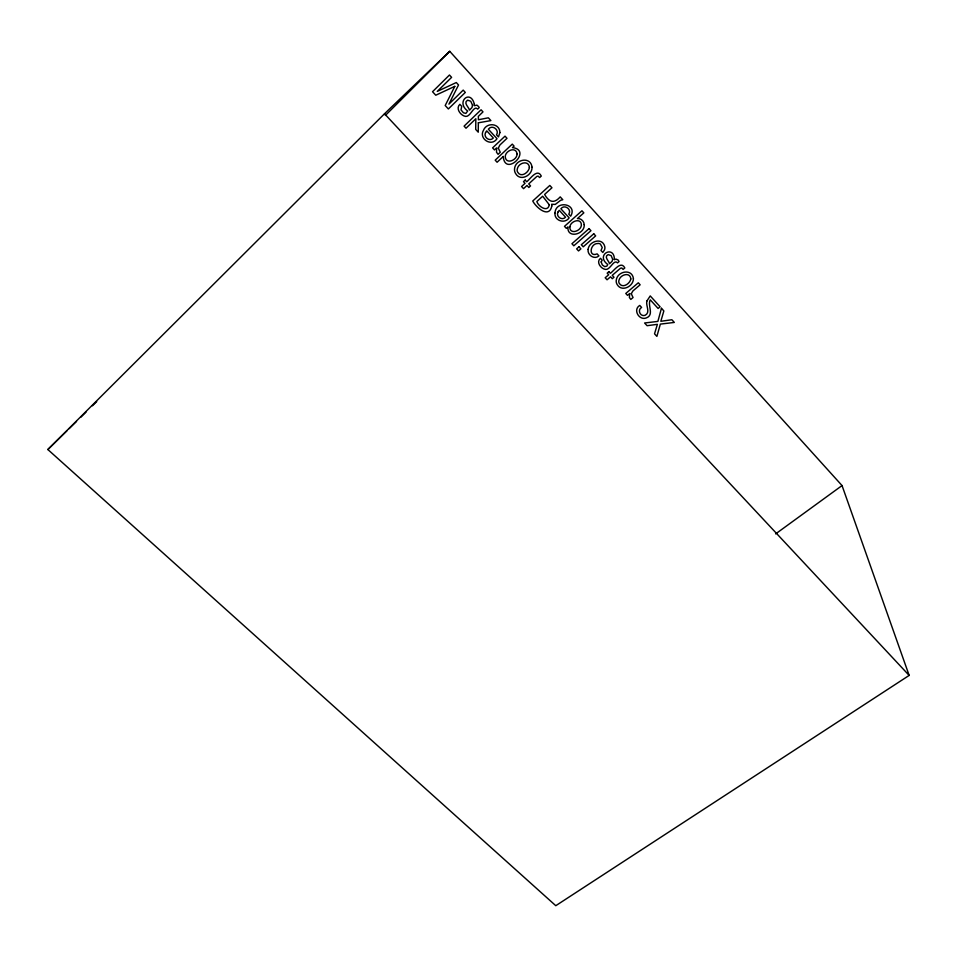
<?xml version="1.0" encoding="UTF-8"?>
<svg xmlns="http://www.w3.org/2000/svg" width="957" height="957" viewBox="0 0 957 957"><rect width="100%" height="100%" fill="white"/><g stroke="black" fill="none" stroke-linecap="round" stroke-linejoin="round"><path stroke-width="1.44" d="M47.85 449.527L384.511 113.763L449.73 51.307L842.04 485.57L909.15 675.415L555.79 905.693L47.85 449.527L66.966 430.782M385.36 115.45L449.73 51.307M69.083 428.7L76.524 421.415M80.771 417.252L86.082 412.036M92.446 405.792L96.705 401.629M775.625 533.898L842.04 485.57M384.511 113.763L909.15 675.415M498.298 148.144L500.272 152.247L498.083 154.316L496.516 152.259L496.611 147.904L494.47 149.926L492.604 147.88L505.021 136.145L506.995 138.31L499.841 145.069L498.298 148.144M478.344 122.795L478.249 132.186L475.701 129.41L475.844 118.764L466.011 128.226L464.097 126.133L481.072 109.78L482.986 111.897L478.321 116.383L478.404 119.757L488.357 117.807L490.905 120.606L478.344 122.795M555 212.933C553.983 220.6 564.869 224.309 569.152 217.849L560.874 208.77C564.51 203.937 572.035 209.38 568.793 214.153L570.659 216.198C578.04 203.853 555.73 199.678 555 212.933M549.27 204.75C547.99 212.921 538.241 206.473 536.853 201.52L542.679 196.221L549.27 204.75M474.313 104.146L474.289 105.725L476.957 105.114L478.679 106.67L479.218 107.627L477.675 109.11C473.799 104.66 470.724 116.898 465.712 116.419C460.724 115.713 455.305 108.572 459.862 104.313L461.741 106.359L461.011 109.899L463.451 112.782L465.868 113.393L467.686 111.024C455.341 101.825 470.7 88.798 474.313 104.146M588.112 249.406C587.155 254.969 594.429 260.065 598.915 255.866L597.108 253.88C588.208 257.648 590.038 243.401 597.706 243.521A3.457 3.373 -10 0 1 600.422 244.119L602.252 247.552L600.984 250.495L602.802 252.481L604.417 250.004A5.742 5.622 -10.1 0 0 604.74 246.428C602.348 237.013 588.914 241.236 588.112 249.406M601.163 261.943L602.336 264.969L604.752 266.656L606.977 266.046L607.755 264.515C594.787 254.813 614.609 244.346 614.37 259.742L615.853 259.084L618.019 259.933L619.071 261.524L617.516 262.876C613.82 258.737 610.422 269.982 605.602 269.431C600.912 268.905 595.804 262.027 600.446 258.294L602.18 260.196L601.163 261.943M631.285 293.751L633.044 297.543L630.819 299.421L629.383 297.519L629.658 293.524L627.505 295.354L625.77 293.464L638.307 282.793L640.137 284.803L632.912 290.94L631.285 293.751M503.25 156.47C504.925 177.583 532.941 150.141 512.485 147.605L514.088 146.11L512.27 144.124L495.2 160.166L497.102 162.247L503.25 156.47M532.02 167.176C532.499 175.358 520.261 181.914 515.608 173.528A7.094 6.986 64 0 1 514.555 168.863C515.177 159.161 530.788 156.158 532.02 167.176M569.834 226.845C569.499 234.932 580.672 231.343 581.366 225.409C581.784 217.418 570.539 220.804 569.834 226.845M472.531 105.27L471.98 107.531L469.516 110.127C468.751 106.945 462.997 102.842 467.626 100.162L470.748 101.239L472.531 105.27M633.414 278.702C633.438 286.49 621.631 292.399 617.169 284.528A6.866 6.615 -10.5 0 1 616.272 280.15C617.289 271.142 632.254 268.223 633.414 278.702M584.213 224.644C585.026 234.549 566.676 239.047 567.98 226.893L566.329 228.364L564.486 226.354L581.94 210.779L583.83 212.873L577.406 218.591C580.923 218.124 584.093 221.211 584.213 224.644M551.83 205.911C549.162 219.141 535.836 207.179 532.75 201.006L549.82 185.443L551.95 187.775L544.605 194.462C549.258 202.573 554.199 203.721 560.216 196.879L562.812 199.726L560.694 200.276L555.275 204.427L551.603 204.272L551.83 205.911M646.848 301.072C645.616 305.785 650.844 312.556 644.958 315.379C640.233 316.946 637.075 309.877 641.597 307.436L639.743 305.427C632.577 309.673 639.204 320.798 646.262 317.951C654.636 314.925 647.207 305.403 650.258 299.828L658.117 308.465L660.115 306.79L650.234 295.916L646.848 301.072M612.695 259.299L612.061 261.369L609.561 263.713C608.855 260.794 603.592 256.835 608.15 254.586L611.128 255.603L612.695 259.299M517.091 153.933C517.163 160.345 505.523 164.987 505.236 156.434C505.559 150.524 516.11 146.206 517.091 153.933M499.901 132.556L498.477 136.935L496.527 134.805C499.71 129.901 492.101 124.123 488.357 129.207L496.994 138.681C491.551 147.294 478.428 138.609 483.488 130.296C486.587 122.017 499.865 123.13 499.901 132.556M529.388 167.487C528.743 172.499 521.075 178.074 517.701 172.188A3.924 3.876 63.7 0 1 517.306 168.994C518.227 162.822 528.814 159.687 529.388 167.487M485.582 132.533C483.118 137.15 489.709 142.114 493.31 138.023L486.766 130.846L485.582 132.533M661.454 308.274L657.878 321.408L644.587 322.988L647.076 325.703L657.387 324.339L654.528 333.826L656.885 336.397L660.342 324.112L674.338 322.437L671.874 319.734L660.832 321.289L663.859 310.917L661.454 308.274M630.83 278.977C629.921 283.703 622.505 288.847 619.251 283.296A3.804 3.661 -10.3 0 1 618.964 280.293C620.112 274.611 630.316 271.549 630.83 278.977M558.051 211.928C555.515 216.426 562.058 221.079 565.539 217.203L559.259 210.325L558.051 211.928M454.802 86.357L445.196 105.521L448.355 108.954L465.305 92.434L463.188 90.102L448.929 104.122L458.523 84.982L456.31 82.541L437.265 91.394L451.608 77.361L449.467 75.005L432.54 91.716L435.758 95.221L454.802 86.357M525.19 180.072L523.479 181.639L525.046 183.349L521.589 186.531L523.539 188.661L526.996 185.479L528.838 187.488L530.537 185.921L528.707 183.911L536.829 176.447L538.109 176.088L539.628 177.571L541.291 176.052C537.32 167.918 530.19 179.126 526.745 181.77L525.19 180.072M589.057 228.615L571.939 243.748L573.817 245.793L590.947 230.685L589.057 228.615M578.997 246.774L576.628 248.868L578.53 250.937L580.899 248.856L578.997 246.774M593.759 233.783L581.306 244.741L583.22 246.822L595.661 235.877L593.759 233.783M608.891 271.656L607.181 273.14L608.664 274.767L605.183 277.757L607.049 279.791L610.53 276.8L612.277 278.714L613.987 277.243L612.241 275.329L620.423 268.295L621.691 267.96L623.139 269.384L624.813 267.948C620.973 260.16 613.88 270.915 610.375 273.283L608.891 271.656"/></g></svg>
